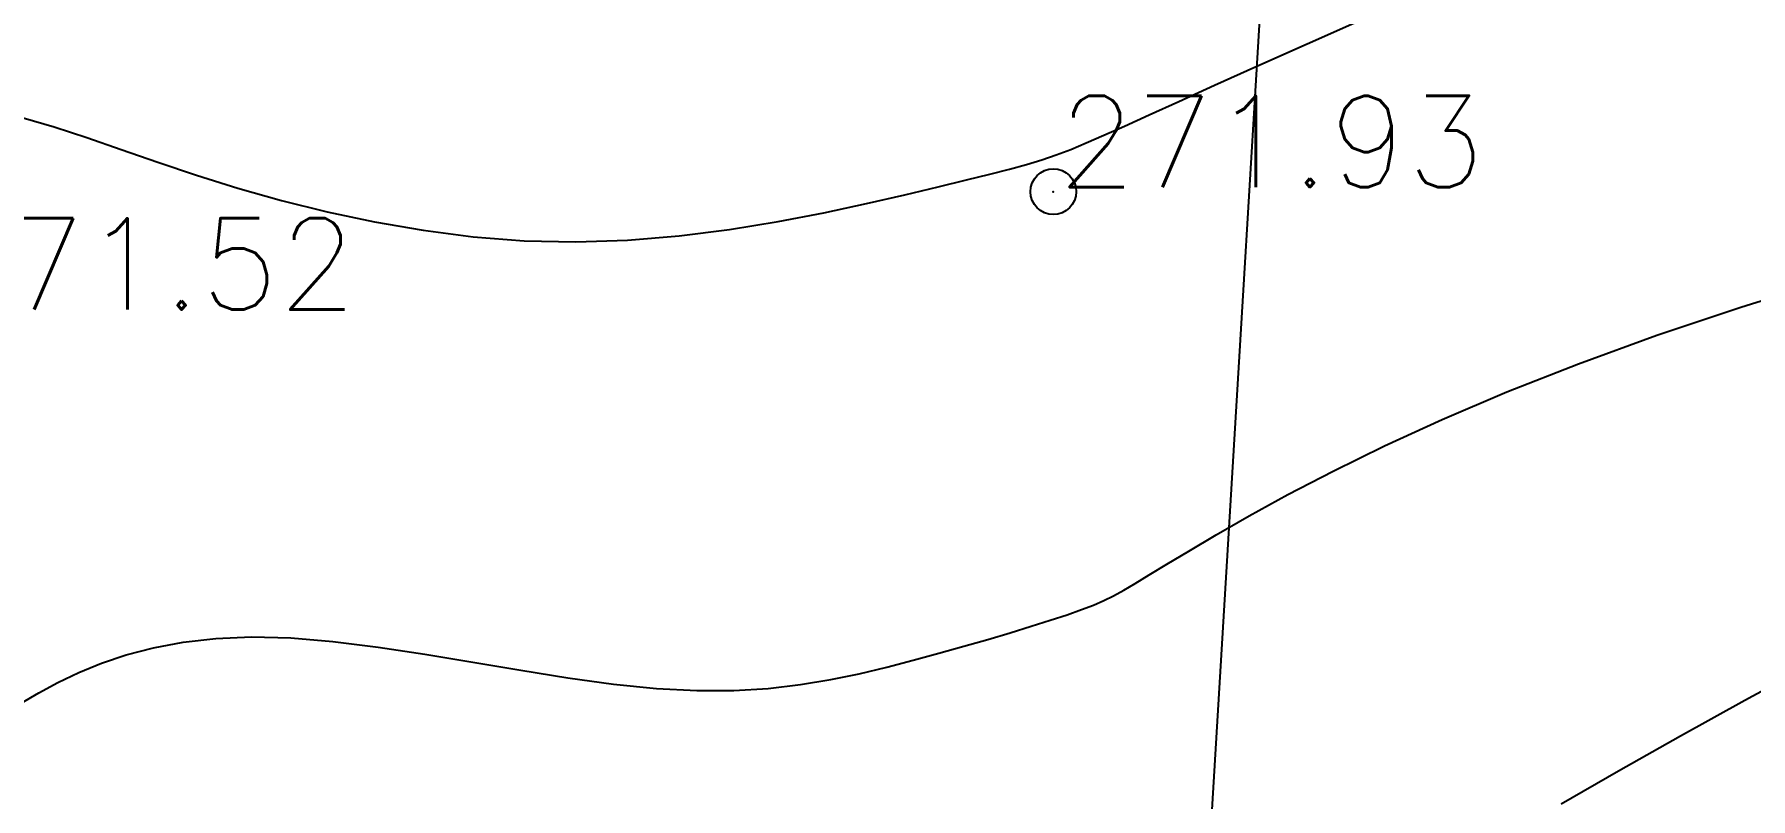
# Model space of a CAD drawing. Header units: millimetres. Extents: x 524954 to 526204, y 9523489 to 9524010.
# Drawn here: x 525827.14 to 525845.92, y 9523653.65 to 9523662.02 of the extents above; entities that cross this region are included whole.
import ezdxf

# ---------------------------------------------------------------- set-up
doc = ezdxf.new("R2010")
doc.units = ezdxf.units.MM
doc.header["$PDMODE"] = 32
doc.header["$PDSIZE"] = 0.5
for name, color, linetype in [('Cloture', 7, 'Continuous'), ('CN_01_00', 3, 'Continuous'), ('CN_02_00', 4, 'Continuous'), ('CN_10_00', 1, 'Continuous'), ('TopoAlt', 3, 'Continuous'), ('TOPOJIS', 7, 'Continuous')]:
    doc.layers.add(name, color=color, linetype=linetype)
doc.styles.add('Simplex 1.0', font='Simplex.shx', dxfattribs={"width": 0.99, "height": 1})
doc.linetypes.add('LIMITE1', pattern='A,6.35,-2.54,[133,ltypeshp.shx,S=2.54,R=0,X=-2.54,Y=0],-2.54,25.4', length=36.83)

# ---------------------------------------------------------------- blocks, each defined once
blk = doc.blocks.new('TCPOINT M')
at = {"color": 0}
blk.add_point((0, 0), dxfattribs=at)
at = {"layer": 'TopoAlt', "style": 'Simplex 1.0', "width": 0.99}
blk.add_attdef('ALT', (0.15, 0.15), '', height=1, dxfattribs=at)

msp = doc.modelspace()

# ---------------------------------------------------------------- linework, layer by layer
at = {"layer": 'Cloture', "linetype": 'LIMITE1', "ltscale": 0.1, "flags": 128}
msp.add_lwpolyline([(525839.929, 9523651.898), (525840.943, 9523668.72), (525842.868, 9523683.386), (525845.185, 9523695.587), (525830.247, 9523698.414), (525825.039, 9523699.398)], dxfattribs=at)
at = {"layer": 'CN_01_00', "elevation": 271, "flags": 128}
msp.add_lwpolyline([(525826.996, 9523654.697), (525827.189, 9523654.811), (525827.399, 9523654.923), (525827.626, 9523655.032), (525827.875, 9523655.134), (525828.146, 9523655.226), (525828.444, 9523655.304), (525828.77, 9523655.365), (525829.127, 9523655.406), (525829.518, 9523655.423), (525829.945, 9523655.413), (525830.408, 9523655.374), (525830.901, 9523655.312), (525831.414, 9523655.233), (525831.937, 9523655.146), (525832.462, 9523655.058), (525832.978, 9523654.976), (525833.477, 9523654.907), (525833.949, 9523654.858), (525834.387, 9523654.836), (525834.793, 9523654.837), (525835.17, 9523654.86), (525835.522, 9523654.901), (525835.853, 9523654.955), (525836.166, 9523655.02), (525836.466, 9523655.092), (525836.756, 9523655.168), (525837.038, 9523655.245), (525837.311, 9523655.322), (525837.572, 9523655.396), (525837.818, 9523655.469), (525838.046, 9523655.539), (525838.254, 9523655.605), (525838.439, 9523655.666), (525838.597, 9523655.722), (525838.728, 9523655.772), (525838.842, 9523655.82), (525838.948, 9523655.873), (525839.059, 9523655.934), (525839.186, 9523656.008), (525839.339, 9523656.101), (525839.53, 9523656.218), (525839.77, 9523656.363), (525840.069, 9523656.541), (525840.43, 9523656.748), (525840.856, 9523656.982), (525841.349, 9523657.238), (525841.911, 9523657.513), (525842.545, 9523657.803), (525843.252, 9523658.104), (525844.035, 9523658.413), (525844.893, 9523658.724), (525845.811, 9523659.033), (525846.771, 9523659.33)], dxfattribs=at)
at = {"layer": 'CN_02_00', "elevation": 272, "flags": 128}
msp.add_lwpolyline([(525827.019, 9523661.104), (525827.357, 9523661.005), (525827.713, 9523660.888), (525828.09, 9523660.757), (525828.49, 9523660.618), (525828.914, 9523660.476), (525829.366, 9523660.336), (525829.844, 9523660.201), (525830.343, 9523660.076), (525830.861, 9523659.965), (525831.395, 9523659.873), (525831.942, 9523659.803), (525832.499, 9523659.759), (525833.064, 9523659.746), (525833.631, 9523659.765), (525834.195, 9523659.813), (525834.746, 9523659.883), (525835.277, 9523659.969), (525835.779, 9523660.065), (525836.244, 9523660.165), (525836.663, 9523660.262), (525837.03, 9523660.35), (525837.338, 9523660.425), (525837.595, 9523660.488), (525837.811, 9523660.544), (525837.997, 9523660.595), (525838.163, 9523660.646), (525838.321, 9523660.699), (525838.479, 9523660.759), (525838.65, 9523660.829), (525838.843, 9523660.913), (525839.069, 9523661.014), (525839.339, 9523661.137), (525839.662, 9523661.284), (525840.051, 9523661.461), (525840.516, 9523661.67), (525841.067, 9523661.916), (525841.714, 9523662.202)], dxfattribs=at)
at = {"layer": 'CN_10_00', "elevation": 270, "flags": 128}
msp.add_lwpolyline([(525843.844, 9523653.595), (525844.473, 9523653.957), (525845.15, 9523654.341), (525845.855, 9523654.731), (525846.569, 9523655.116)], dxfattribs=at)

# ---------------------------------------------------------------- block references
at = {"layer": 'TOPOJIS'}
ref = msp.add_blockref('TCPOINT M', (525838.289, 9523660.296, 271.93), dxfattribs=at)
ref.add_attrib('ALT', '271.93', (525838.339, 9523660.346, 271.93), dxfattribs={"layer": 'TopoAlt', "height": 1, "style": 'Simplex 1.0', "width": 0.99})
ref = msp.add_blockref('TCPOINT M', (525825.944, 9523658.956, 271.52), dxfattribs=at)
ref.add_attrib('ALT', '271.52', (525825.994, 9523659.006, 271.52), dxfattribs={"layer": 'TopoAlt', "height": 1, "style": 'Simplex 1.0', "width": 0.99})

doc.saveas('drawing.dxf')
